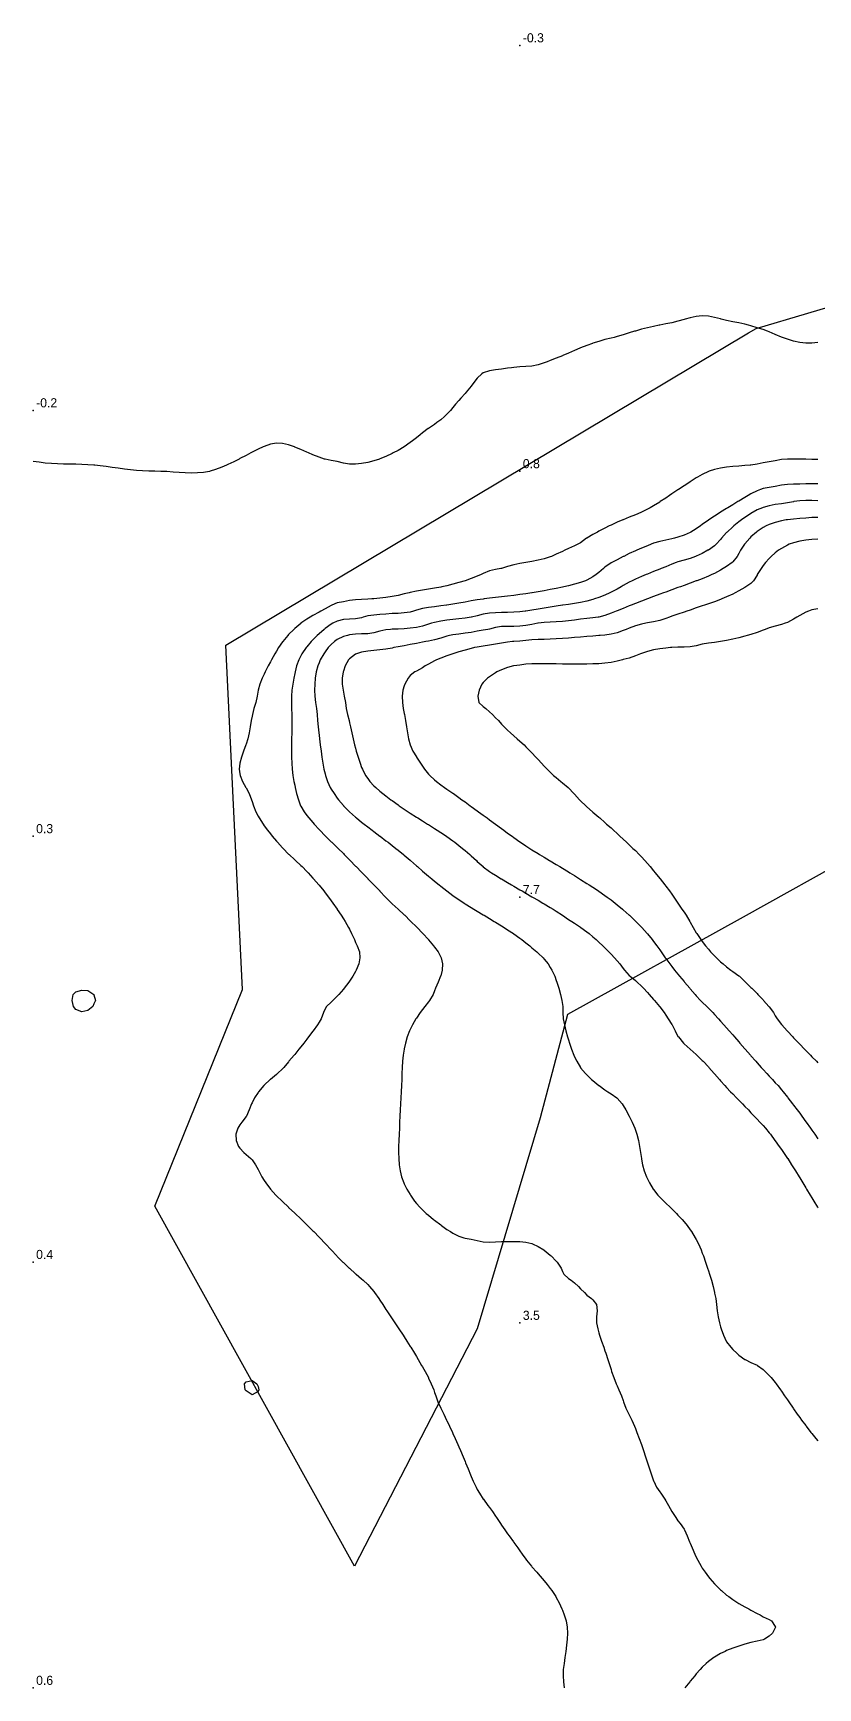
# Model space of a CAD drawing. Extents: x 0 to 630, y 0 to 432.
# Drawn here: x 0 to 129, y 0 to 272 of the extents above; entities that cross this region are included whole.
import ezdxf

# ---------------------------------------------------------------- set-up
doc = ezdxf.new("R2010")
doc.units = 0
for name, color, linetype in [('CONTOURS_MAJEURES', 7, 'CONTINUOUS'), ('CONTOURS_MINEURES', 8, 'CONTINUOUS'), ('PARCELLE', 1, 'CONTINUOUS'), ('POINTS_COTES', 3, 'CONTINUOUS')]:
    doc.layers.add(name, color=color, linetype=linetype)

msp = doc.modelspace()

# ---------------------------------------------------------------- linework, layer by layer
at = {"layer": 'CONTOURS_MAJEURES'}
for points in [[(129, 221.156, 0), (128, 221.026, 0), (127, 221.053, 0), (126, 221.182, 0), (125, 221.401, 0), (124, 221.698, 0), (123.156, 222, 0), (123, 222.06, 0), (122, 222.479, 0), (121, 222.903, 0), (120.734, 223, 0), (120, 223.279, 0), (119, 223.595, 0), (118, 223.889, 0), (117.58, 224, 0), (117, 224.158, 0), (116, 224.375, 0), (115, 224.572, 0), (114, 224.781, 0), (113.108, 225, 0), (113, 225.027, 0), (112, 225.288, 0), (111, 225.477, 0), (110, 225.543, 0), (109, 225.46, 0), (108, 225.242, 0), (107.198, 225, 0), (107, 224.942, 0), (106, 224.659, 0), (105, 224.412, 0), (104, 224.204, 0), (103, 224.024, 0), (102.89, 224, 0), (102, 223.814, 0), (101, 223.579, 0), (100, 223.327, 0), (99, 223.048, 0), (98.847, 223, 0), (98, 222.738, 0), (97, 222.409, 0), (96, 222.131, 0), (95.483, 222, 0), (95, 221.885, 0), (94, 221.63, 0), (93, 221.347, 0), (92, 221.028, 0), (91.922, 221, 0), (91, 220.678, 0), (90, 220.283, 0), (89.381, 220, 0), (89, 219.844, 0), (88, 219.413, 0), (87.056, 219, 0), (87, 218.978, 0), (86, 218.58, 0), (85, 218.193, 0), (84.485, 218, 0), (84, 217.832, 0), (83, 217.487, 0), (82, 217.265, 0), (81, 217.235, 0), (80, 217.174, 0), (79, 217.056, 0), (78.607, 217, 0), (78, 216.919, 0), (77, 216.784, 0), (76, 216.662, 0), (75, 216.503, 0), (74, 216.155, 0), (73.762, 216, 0), (73, 215.276, 0), (72.765, 215, 0), (72, 214.004, 0), (71.996, 214, 0), (71.169, 213, 0), (71, 212.782, 0), (70.291, 212, 0), (70, 211.642, 0), (69.428, 211, 0), (69, 210.46, 0), (68.602, 210, 0), (68, 209.363, 0), (67.599, 209, 0), (67, 208.47, 0), (66.388, 208, 0), (66, 207.706, 0), (65, 207.027, 0), (64.957, 207, 0), (64, 206.303, 0), (63.616, 206, 0), (63, 205.474, 0), (62.388, 205, 0), (62, 204.699, 0), (61, 204.009, 0), (60.985, 204, 0), (60, 203.423, 0), (59.194, 203, 0), (59, 202.9, 0), (58, 202.439, 0), (57, 202.025, 0), (56.925, 202, 0), (56, 201.695, 0), (55, 201.436, 0), (54, 201.255, 0), (53, 201.167, 0), (52, 201.184, 0), (51, 201.321, 0), (50, 201.578, 0), (49, 201.776, 0), (48, 201.963, 0), (47.89, 202, 0), (47, 202.303, 0), (46, 202.695, 0), (45.286, 203, 0), (45, 203.123, 0), (44, 203.565, 0), (43, 203.982, 0), (42.95, 204, 0), (42, 204.345, 0), (41, 204.575, 0), (40, 204.62, 0), (39, 204.446, 0), (38, 204.092, 0), (37.811, 204, 0), (37, 203.625, 0), (36, 203.118, 0), (35.78, 203, 0), (35, 202.595, 0), (34, 202.076, 0), (33.854, 202, 0), (33, 201.568, 0), (32, 201.09, 0), (31.796, 201, 0), (31, 200.654, 0), (30, 200.282, 0), (29.082, 200, 0), (29, 199.979, 0), (28, 199.814, 0), (27, 199.728, 0), (26, 199.705, 0), (25, 199.73, 0), (24, 199.787, 0), (23, 199.859, 0), (22, 199.93, 0), (21, 199.982, 0), (20, 200, 0), (20, 200, 0), (19, 200.012, 0), (18, 200.059, 0), (17, 200.138, 0), (16, 200.241, 0), (15, 200.363, 0), (14, 200.498, 0), (13, 200.64, 0), (12, 200.78, 0), (11, 200.912, 0), (10.153, 201, 0), (10, 201.015, 0), (9, 201.075, 0), (8, 201.113, 0), (7, 201.138, 0), (6, 201.157, 0), (5, 201.176, 0), (4, 201.203, 0), (3, 201.248, 0), (2, 201.338, 0), (1, 201.488, 0), (0, 201.607, 0)], [(129, 188.83, 0), (128, 188.755, 0), (127, 188.643, 0), (126, 188.477, 0), (125, 188.238, 0), (124.287, 188, 0), (124, 187.874, 0), (123, 187.318, 0), (122.527, 187, 0), (122, 186.589, 0), (121.336, 186, 0), (121, 185.667, 0), (120.402, 185, 0), (120, 184.52, 0), (119.662, 184, 0), (119.037, 183, 0), (119, 182.941, 0), (118.437, 182, 0), (118, 181.568, 0), (117.141, 181, 0), (117, 180.909, 0), (116, 180.321, 0), (115.381, 180, 0), (115, 179.802, 0), (114, 179.334, 0), (113.191, 179, 0), (113, 178.924, 0), (112, 178.552, 0), (111, 178.213, 0), (110.366, 178, 0), (110, 177.874, 0), (109, 177.524, 0), (108, 177.187, 0), (107.436, 177, 0), (107, 176.851, 0), (106, 176.509, 0), (105, 176.159, 0), (104.586, 176, 0), (104, 175.774, 0), (103, 175.477, 0), (102, 175.263, 0), (101, 175.055, 0), (100.74, 175, 0), (100, 174.84, 0), (99, 174.565, 0), (98, 174.205, 0), (97.477, 174, 0), (97, 173.803, 0), (96, 173.428, 0), (95, 173.2, 0), (94, 173.072, 0), (93.229, 173, 0), (93, 172.977, 0), (92, 172.891, 0), (91, 172.812, 0), (90, 172.73, 0), (89, 172.651, 0), (88, 172.581, 0), (87, 172.518, 0), (86, 172.459, 0), (85, 172.403, 0), (84, 172.354, 0), (83, 172.324, 0), (82, 172.295, 0), (81, 172.18, 0), (80, 172.053, 0), (79, 172.019, 0), (78.807, 172, 0), (78, 171.903, 0), (77, 171.713, 0), (76, 171.573, 0), (75, 171.431, 0), (74, 171.271, 0), (73, 171.091, 0), (72.549, 171, 0), (72, 170.869, 0), (71, 170.602, 0), (70, 170.321, 0), (69, 170.008, 0), (68.973, 170, 0), (68, 169.633, 0), (67, 169.254, 0), (66.33, 169, 0), (66, 168.831, 0), (65, 168.312, 0), (64.417, 168, 0), (64, 167.696, 0), (63, 167.135, 0), (62.734, 167, 0), (62, 166.407, 0), (61.634, 166, 0), (61.081, 165, 0), (61, 164.732, 0), (60.757, 164, 0), (60.648, 163, 0), (60.698, 162, 0), (60.843, 161, 0), (61, 160.186, 0), (61.036, 160, 0), (61.209, 159, 0), (61.356, 158, 0), (61.518, 157, 0), (61.723, 156, 0), (62, 155, 0), (62, 155, 0), (62.407, 154, 0), (63, 153.044, 0), (63.03, 153, 0), (63.695, 152, 0), (64, 151.531, 0), (64.344, 151, 0), (65, 150.228, 0), (65.198, 150, 0), (66, 149.268, 0), (66.301, 149, 0), (67, 148.469, 0), (67.636, 148, 0), (68, 147.752, 0), (69, 147.061, 0), (69.085, 147, 0), (70, 146.362, 0), (70.492, 146, 0), (71, 145.637, 0), (71.866, 145, 0), (72, 144.904, 0), (73, 144.174, 0), (73.235, 144, 0), (74, 143.448, 0), (74.612, 143, 0), (75, 142.72, 0), (75.992, 142, 0), (76, 141.994, 0), (77, 141.272, 0), (77.379, 141, 0), (78, 140.529, 0), (78.726, 140, 0), (79, 139.787, 0), (80, 139.083, 0), (80.122, 139, 0), (81, 138.429, 0), (81.661, 138, 0), (82, 137.787, 0), (83, 137.162, 0), (83.26, 137, 0), (84, 136.552, 0), (84.905, 136, 0), (85, 135.944, 0), (86, 135.345, 0), (86.569, 135, 0), (87, 134.743, 0), (88, 134.137, 0), (88.221, 134, 0), (89, 133.525, 0), (89.825, 133, 0), (90, 132.89, 0), (91, 132.254, 0), (91.398, 132, 0), (92, 131.619, 0), (92.937, 131, 0), (93, 130.958, 0), (94, 130.26, 0), (94.356, 130, 0), (95, 129.519, 0), (95.661, 129, 0), (96, 128.73, 0), (96.875, 128, 0), (97, 127.894, 0), (98, 127.007, 0), (98.008, 127, 0), (99, 126.064, 0), (99.065, 126, 0), (100, 125.058, 0), (100.053, 125, 0), (100.945, 124, 0), (101, 123.936, 0), (101.737, 123, 0), (102, 122.672, 0), (102.531, 122, 0), (103, 121.345, 0), (103.228, 121, 0), (103.918, 120, 0), (104, 119.891, 0), (104.656, 119, 0), (105, 118.567, 0), (105.447, 118, 0), (106, 117.325, 0), (106.267, 117, 0), (107, 116.112, 0), (107.094, 116, 0), (107.93, 115, 0), (108, 114.916, 0), (108.801, 114, 0), (109, 113.768, 0), (109.727, 113, 0), (110, 112.704, 0), (110.732, 112, 0), (111, 111.728, 0), (111.707, 111, 0), (112, 110.687, 0), (112.657, 110, 0), (113, 109.616, 0), (113.554, 109, 0), (114, 108.489, 0), (114.427, 108, 0), (115, 107.338, 0), (115.291, 107, 0), (116, 106.183, 0), (116.158, 106, 0), (117, 105.034, 0), (117.029, 105, 0), (117.909, 104, 0), (118, 103.898, 0), (118.795, 103, 0), (119, 102.772, 0), (119.686, 102, 0), (120, 101.652, 0), (120.6, 101, 0), (121, 100.569, 0), (121.539, 100, 0), (122, 99.485, 0), (122.44, 99, 0), (123, 98.33, 0), (123.277, 98, 0), (124, 97.09, 0), (124.072, 97, 0), (124.846, 96, 0), (125, 95.796, 0), (125.601, 95, 0), (126, 94.454, 0), (126.333, 94, 0), (127, 93.063, 0), (127.045, 93, 0), (127.771, 92, 0), (128, 91.682, 0), (128.493, 91, 0), (129, 90.269, 0)], [(7, 111.525, 0), (6.643, 112, 0), (6.418, 113, 0), (6.607, 114, 0), (7, 114.431, 0), (8, 114.723, 0), (9, 114.628, 0), (9.972, 114, 0), (10, 113.929, 0), (10.252, 113, 0), (10, 112.471, 0), (9.793, 112, 0), (9, 111.329, 0), (8, 111.113, 0), (7, 111.525, 0)], [(35, 48.832, 0), (34.86, 49, 0), (34.749, 50, 0), (35, 50.309, 0), (36, 50.54, 0), (36.794, 50, 0), (37, 49.52, 0), (37.096, 49, 0), (37, 48.714, 0), (36, 48.194, 0), (35, 48.832, 0)]]:
    msp.add_polyline3d(points, dxfattribs=at)
at = {"layer": 'CONTOURS_MINEURES'}
for points in [[(129, 221.156, 0), (128, 221.026, 0), (127, 221.053, 0), (126, 221.182, 0), (125, 221.401, 0), (124, 221.698, 0), (123.156, 222, 0), (123, 222.06, 0), (122, 222.479, 0), (121, 222.903, 0), (120.734, 223, 0), (120, 223.279, 0), (119, 223.595, 0), (118, 223.889, 0), (117.58, 224, 0), (117, 224.158, 0), (116, 224.375, 0), (115, 224.572, 0), (114, 224.781, 0), (113.108, 225, 0), (113, 225.027, 0), (112, 225.288, 0), (111, 225.477, 0), (110, 225.543, 0), (109, 225.46, 0), (108, 225.242, 0), (107.198, 225, 0), (107, 224.942, 0), (106, 224.659, 0), (105, 224.412, 0), (104, 224.204, 0), (103, 224.024, 0), (102.89, 224, 0), (102, 223.814, 0), (101, 223.579, 0), (100, 223.327, 0), (99, 223.048, 0), (98.847, 223, 0), (98, 222.738, 0), (97, 222.409, 0), (96, 222.131, 0), (95.483, 222, 0), (95, 221.885, 0), (94, 221.63, 0), (93, 221.347, 0), (92, 221.028, 0), (91.922, 221, 0), (91, 220.678, 0), (90, 220.283, 0), (89.381, 220, 0), (89, 219.844, 0), (88, 219.413, 0), (87.056, 219, 0), (87, 218.978, 0), (86, 218.58, 0), (85, 218.193, 0), (84.485, 218, 0), (84, 217.832, 0), (83, 217.487, 0), (82, 217.265, 0), (81, 217.235, 0), (80, 217.174, 0), (79, 217.056, 0), (78.607, 217, 0), (78, 216.919, 0), (77, 216.784, 0), (76, 216.662, 0), (75, 216.503, 0), (74, 216.155, 0), (73.762, 216, 0), (73, 215.276, 0), (72.765, 215, 0), (72, 214.004, 0), (71.996, 214, 0), (71.169, 213, 0), (71, 212.782, 0), (70.291, 212, 0), (70, 211.642, 0), (69.428, 211, 0), (69, 210.46, 0), (68.602, 210, 0), (68, 209.363, 0), (67.599, 209, 0), (67, 208.47, 0), (66.388, 208, 0), (66, 207.706, 0), (65, 207.027, 0), (64.957, 207, 0), (64, 206.303, 0), (63.616, 206, 0), (63, 205.474, 0), (62.388, 205, 0), (62, 204.699, 0), (61, 204.009, 0), (60.985, 204, 0), (60, 203.423, 0), (59.194, 203, 0), (59, 202.9, 0), (58, 202.439, 0), (57, 202.025, 0), (56.925, 202, 0), (56, 201.695, 0), (55, 201.436, 0), (54, 201.255, 0), (53, 201.167, 0), (52, 201.184, 0), (51, 201.321, 0), (50, 201.578, 0), (49, 201.776, 0), (48, 201.963, 0), (47.89, 202, 0), (47, 202.303, 0), (46, 202.695, 0), (45.286, 203, 0), (45, 203.123, 0), (44, 203.565, 0), (43, 203.982, 0), (42.95, 204, 0), (42, 204.345, 0), (41, 204.575, 0), (40, 204.62, 0), (39, 204.446, 0), (38, 204.092, 0), (37.811, 204, 0), (37, 203.625, 0), (36, 203.118, 0), (35.78, 203, 0), (35, 202.595, 0), (34, 202.076, 0), (33.854, 202, 0), (33, 201.568, 0), (32, 201.09, 0), (31.796, 201, 0), (31, 200.654, 0), (30, 200.282, 0), (29.082, 200, 0), (29, 199.979, 0), (28, 199.814, 0), (27, 199.728, 0), (26, 199.705, 0), (25, 199.73, 0), (24, 199.787, 0), (23, 199.859, 0), (22, 199.93, 0), (21, 199.982, 0), (20, 200, 0), (20, 200, 0), (19, 200.012, 0), (18, 200.059, 0), (17, 200.138, 0), (16, 200.241, 0), (15, 200.363, 0), (14, 200.498, 0), (13, 200.64, 0), (12, 200.78, 0), (11, 200.912, 0), (10.153, 201, 0), (10, 201.015, 0), (9, 201.075, 0), (8, 201.113, 0), (7, 201.138, 0), (6, 201.157, 0), (5, 201.176, 0), (4, 201.203, 0), (3, 201.248, 0), (2, 201.338, 0), (1, 201.488, 0), (0, 201.607, 0)], [(129, 201.943, 0), (128, 201.954, 0), (127, 201.976, 0), (126, 201.992, 0), (125, 201.996, 0), (124, 201.977, 0), (123, 201.903, 0), (122, 201.73, 0), (121, 201.545, 0), (120, 201.355, 0), (119, 201.14, 0), (118, 201.011, 0), (117.88, 201, 0), (117, 200.922, 0), (116, 200.839, 0), (115, 200.751, 0), (114, 200.644, 0), (113, 200.497, 0), (112, 200.282, 0), (111.132, 200, 0), (111, 199.952, 0), (110, 199.461, 0), (109.191, 199, 0), (109, 198.893, 0), (108, 198.278, 0), (107.591, 198, 0), (107, 197.624, 0), (106.081, 197, 0), (106, 196.949, 0), (105, 196.271, 0), (104.612, 196, 0), (104, 195.6, 0), (103.095, 195, 0), (103, 194.941, 0), (102, 194.322, 0), (101.449, 194, 0), (101, 193.751, 0), (100, 193.27, 0), (99.373, 193, 0), (99, 192.848, 0), (98, 192.448, 0), (97, 192.03, 0), (96.932, 192, 0), (96, 191.605, 0), (95, 191.144, 0), (94.7, 191, 0), (94, 190.659, 0), (93, 190.136, 0), (92.75, 190, 0), (92, 189.599, 0), (91, 189.022, 0), (90.968, 189, 0), (90, 188.246, 0), (89.527, 188, 0), (89, 187.735, 0), (88, 187.298, 0), (87.401, 187, 0), (87, 186.823, 0), (86, 186.37, 0), (85.183, 186, 0), (85, 185.927, 0), (84, 185.613, 0), (83, 185.364, 0), (82, 185.181, 0), (81, 185.002, 0), (80.99, 185, 0), (80, 184.829, 0), (79, 184.604, 0), (78, 184.316, 0), (77, 184.02, 0), (76.903, 184, 0), (76, 183.852, 0), (75, 183.607, 0), (74, 183.179, 0), (73.646, 183, 0), (73, 182.757, 0), (72, 182.377, 0), (71.014, 182, 0), (71, 181.996, 0), (70, 181.698, 0), (69, 181.426, 0), (68, 181.185, 0), (67.175, 181, 0), (67, 180.968, 0), (66, 180.8, 0), (65, 180.632, 0), (64, 180.457, 0), (63, 180.264, 0), (62, 180.043, 0), (61.83, 180, 0), (61, 179.83, 0), (60, 179.595, 0), (59, 179.4, 0), (58, 179.235, 0), (57, 179.113, 0), (56, 179.022, 0), (55.696, 179, 0), (55, 178.96, 0), (54, 178.908, 0), (53, 178.847, 0), (52, 178.736, 0), (51, 178.556, 0), (50, 178.393, 0), (49.125, 178, 0), (49, 177.948, 0), (48, 177.408, 0), (47.272, 177, 0), (47, 176.838, 0), (46, 176.276, 0), (45.523, 176, 0), (45, 175.677, 0), (44.029, 175, 0), (44, 174.978, 0), (43, 174.152, 0), (42.835, 174, 0), (42, 173.161, 0), (41.855, 173, 0), (41.037, 172, 0), (41, 171.95, 0), (40.346, 171, 0), (40, 170.43, 0), (39.73, 170, 0), (39.17, 169, 0), (39, 168.647, 0), (38.626, 168, 0), (38.139, 167, 0), (38, 166.658, 0), (37.676, 166, 0), (37.279, 165, 0), (37, 164, 0), (37, 163.997, 0), (36.845, 163, 0), (36.626, 162, 0), (36.282, 161, 0), (36.041, 160, 0), (36, 159.742, 0), (35.854, 159, 0), (35.697, 158, 0), (35.525, 157, 0), (35.272, 156, 0), (35, 155.129, 0), (34.953, 155, 0), (34.571, 154, 0), (34.244, 153, 0), (34, 152.019, 0), (33.995, 152, 0), (33.879, 151, 0), (34, 150.284, 0), (34.045, 150, 0), (34.433, 149, 0), (34.959, 148, 0), (35, 147.936, 0), (35.493, 147, 0), (35.899, 146, 0), (36, 145.702, 0), (36.217, 145, 0), (36.636, 144, 0), (37, 143.322, 0), (37.167, 143, 0), (37.792, 142, 0), (38, 141.716, 0), (38.506, 141, 0), (39, 140.39, 0), (39.306, 140, 0), (40, 139.202, 0), (40.172, 139, 0), (41, 138.101, 0), (41.094, 138, 0), (42, 137.074, 0), (42.074, 137, 0), (43, 136.112, 0), (43.121, 136, 0), (44, 135.193, 0), (44.207, 135, 0), (45, 134.221, 0), (45.212, 134, 0), (46, 133.128, 0), (46.113, 133, 0), (46.963, 132, 0), (47, 131.954, 0), (47.77, 131, 0), (48, 130.698, 0), (48.535, 130, 0), (49, 129.365, 0), (49.271, 129, 0), (49.981, 128, 0), (50, 127.972, 0), (50.65, 127, 0), (51, 126.439, 0), (51.276, 126, 0), (51.847, 125, 0), (52, 124.697, 0), (52.359, 124, 0), (52.813, 123, 0), (53, 122.552, 0), (53.258, 122, 0), (53.624, 121, 0), (53.717, 120, 0), (53.53, 119, 0), (53.126, 118, 0), (53, 117.78, 0), (52.563, 117, 0), (52, 116.161, 0), (51.891, 116, 0), (51.128, 115, 0), (51, 114.842, 0), (50.275, 114, 0), (50, 113.687, 0), (49.285, 113, 0), (49, 112.724, 0), (48.236, 112, 0), (48, 111.615, 0), (47.747, 111, 0), (47.349, 110, 0), (47, 109.419, 0), (46.762, 109, 0), (46.032, 108, 0), (46, 107.958, 0), (45.264, 107, 0), (45, 106.654, 0), (44.49, 106, 0), (44, 105.372, 0), (43.702, 105, 0), (43, 104.132, 0), (42.89, 104, 0), (42.055, 103, 0), (42, 102.933, 0), (41.188, 102, 0), (41, 101.79, 0), (40.156, 101, 0), (40, 100.843, 0), (39, 100.035, 0), (38.958, 100, 0), (38, 99.072, 0), (37.924, 99, 0), (37.07, 98, 0), (37, 97.894, 0), (36.402, 97, 0), (36, 96.176, 0), (35.912, 96, 0), (35.509, 95, 0), (35.055, 94, 0), (35, 93.907, 0), (34.295, 93, 0), (34, 92.564, 0), (33.648, 92, 0), (33.333, 91, 0), (33.355, 90, 0), (33.77, 89, 0), (34, 88.714, 0), (34.622, 88, 0), (35, 87.694, 0), (35.805, 87, 0), (36, 86.807, 0), (36.562, 86, 0), (37, 85.195, 0), (37.09, 85, 0), (37.612, 84, 0), (38, 83.387, 0), (38.247, 83, 0), (39, 82.008, 0), (39.006, 82, 0), (39.906, 81, 0), (40, 80.909, 0), (40.924, 80, 0), (41, 79.931, 0), (41.992, 79, 0), (42, 78.992, 0), (43, 78.054, 0), (43.056, 78, 0), (44, 77.097, 0), (44.099, 77, 0), (45, 76.122, 0), (45.122, 76, 0), (46, 75.127, 0), (46.125, 75, 0), (47, 74.11, 0), (47.106, 74, 0), (48, 73.07, 0), (48.067, 73, 0), (49, 72.005, 0), (49.005, 72, 0), (49.946, 71, 0), (50, 70.94, 0), (50.913, 70, 0), (51, 69.905, 0), (51.971, 69, 0), (52, 68.971, 0), (53, 68.088, 0), (53.11, 68, 0), (54, 67.221, 0), (54.264, 67, 0), (55, 66.301, 0), (55.3, 66, 0), (56, 65.14, 0), (56.112, 65, 0), (56.834, 64, 0), (57, 63.749, 0), (57.506, 63, 0), (58, 62.222, 0), (58.145, 62, 0), (58.782, 61, 0), (59, 60.663, 0), (59.443, 60, 0), (60, 59.198, 0), (60.135, 59, 0), (60.804, 58, 0), (61, 57.707, 0), (61.451, 57, 0), (62, 56.125, 0), (62.077, 56, 0), (62.682, 55, 0), (63, 54.469, 0), (63.277, 54, 0), (63.861, 53, 0), (64, 52.756, 0), (64.43, 52, 0), (64.968, 51, 0), (65, 50.934, 0), (65.455, 50, 0), (65.858, 49, 0), (66, 48.553, 0), (66.179, 48, 0), (66.536, 47, 0), (67, 46.011, 0), (67.005, 46, 0), (67.491, 45, 0), (67.969, 44, 0), (68, 43.933, 0), (68.447, 43, 0), (68.915, 42, 0), (69, 41.812, 0), (69.38, 41, 0), (69.837, 40, 0), (70, 39.62, 0), (70.278, 39, 0), (70.692, 38, 0), (71, 37.211, 0), (71.087, 37, 0), (71.494, 36, 0), (71.903, 35, 0), (72, 34.774, 0), (72.344, 34, 0), (72.8, 33, 0), (73, 32.609, 0), (73.351, 32, 0), (74, 31.037, 0), (74.026, 31, 0), (74.766, 30, 0), (75, 29.673, 0), (75.493, 29, 0), (76, 28.253, 0), (76.172, 28, 0), (76.842, 27, 0), (77, 26.77, 0), (77.527, 26, 0), (78, 25.335, 0), (78.231, 25, 0), (78.945, 24, 0), (79, 23.926, 0), (79.648, 23, 0), (80, 22.513, 0), (80.367, 22, 0), (81, 21.142, 0), (81.11, 21, 0), (81.923, 20, 0), (82, 19.907, 0), (82.794, 19, 0), (83, 18.754, 0), (83.668, 18, 0), (84, 17.589, 0), (84.502, 17, 0), (85, 16.336, 0), (85.262, 16, 0), (85.924, 15, 0), (86, 14.864, 0), (86.487, 14, 0), (86.927, 13, 0), (87, 12.806, 0), (87.3, 12, 0), (87.601, 11, 0), (87.782, 10, 0), (87.824, 9, 0), (87.771, 8, 0), (87.666, 7, 0), (87.538, 6, 0), (87.402, 5, 0), (87.269, 4, 0), (87.145, 3, 0), (87.109, 2, 0), (87.185, 1, 0), (87.29, 0, 0)], [(129, 197.933, 0), (128, 197.921, 0), (127, 197.906, 0), (126, 197.888, 0), (125, 197.863, 0), (124, 197.819, 0), (123, 197.711, 0), (122, 197.506, 0), (121, 197.347, 0), (120, 197.152, 0), (119.578, 197, 0), (119, 196.799, 0), (118, 196.275, 0), (117.527, 196, 0), (117, 195.688, 0), (116, 195.082, 0), (115.857, 195, 0), (115, 194.502, 0), (114.194, 194, 0), (114, 193.878, 0), (113, 193.263, 0), (112.588, 193, 0), (112, 192.626, 0), (111.087, 192, 0), (111, 191.941, 0), (110, 191.229, 0), (109.687, 191, 0), (109, 190.524, 0), (108.125, 190, 0), (108, 189.935, 0), (107, 189.513, 0), (106, 189.167, 0), (105.427, 189, 0), (105, 188.891, 0), (104, 188.671, 0), (103, 188.453, 0), (102, 188.158, 0), (101.605, 188, 0), (101, 187.745, 0), (100, 187.336, 0), (99.21, 187, 0), (99, 186.913, 0), (98, 186.458, 0), (97.072, 186, 0), (97, 185.965, 0), (96, 185.461, 0), (95.125, 185, 0), (95, 184.931, 0), (94, 184.218, 0), (93.758, 184, 0), (93, 183.363, 0), (92.54, 183, 0), (92, 182.648, 0), (91, 182.089, 0), (90.791, 182, 0), (90, 181.713, 0), (89, 181.437, 0), (88, 181.182, 0), (87.257, 181, 0), (87, 180.945, 0), (86, 180.741, 0), (85, 180.544, 0), (84, 180.354, 0), (83, 180.171, 0), (82.041, 180, 0), (82, 179.994, 0), (81, 179.852, 0), (80, 179.717, 0), (79, 179.594, 0), (78, 179.476, 0), (77, 179.358, 0), (76, 179.238, 0), (75, 179.113, 0), (74.149, 179, 0), (74, 178.984, 0), (73, 178.863, 0), (72, 178.704, 0), (71, 178.477, 0), (70, 178.298, 0), (69, 178.163, 0), (68, 178.006, 0), (67.961, 178, 0), (67, 177.858, 0), (66, 177.719, 0), (65, 177.579, 0), (64, 177.411, 0), (63, 177.145, 0), (62.526, 177, 0), (62, 176.853, 0), (61, 176.696, 0), (60, 176.635, 0), (59, 176.595, 0), (58, 176.518, 0), (57, 176.429, 0), (56, 176.34, 0), (55, 176.206, 0), (54.254, 176, 0), (54, 175.922, 0), (53, 175.718, 0), (52, 175.684, 0), (51, 175.603, 0), (50, 175.348, 0), (49.279, 175, 0), (49, 174.858, 0), (48, 174.146, 0), (47.825, 174, 0), (47, 173.263, 0), (46.713, 173, 0), (46, 172.275, 0), (45.726, 172, 0), (45, 171.151, 0), (44.869, 171, 0), (44.176, 170, 0), (44, 169.653, 0), (43.666, 169, 0), (43.31, 168, 0), (43.053, 167, 0), (43, 166.745, 0), (42.84, 166, 0), (42.665, 165, 0), (42.537, 164, 0), (42.465, 163, 0), (42.462, 162, 0), (42.496, 161, 0), (42.517, 160, 0), (42.535, 159, 0), (42.555, 158, 0), (42.512, 157, 0), (42.466, 156, 0), (42.447, 155, 0), (42.447, 154, 0), (42.466, 153, 0), (42.511, 152, 0), (42.589, 151, 0), (42.714, 150, 0), (42.88, 149, 0), (43, 148.401, 0), (43.078, 148, 0), (43.31, 147, 0), (43.597, 146, 0), (43.977, 145, 0), (44, 144.955, 0), (44.557, 144, 0), (45, 143.411, 0), (45.331, 143, 0), (46, 142.233, 0), (46.207, 142, 0), (47, 141.128, 0), (47.119, 141, 0), (48, 140.068, 0), (48.067, 140, 0), (49, 139.102, 0), (49.106, 139, 0), (50, 138.127, 0), (50.131, 138, 0), (51, 137.144, 0), (51.145, 137, 0), (52, 136.132, 0), (52.131, 136, 0), (53, 135.104, 0), (53.103, 135, 0), (54, 134.071, 0), (54.07, 134, 0), (55, 133.035, 0), (55.034, 133, 0), (56, 132.001, 0), (56.001, 132, 0), (56.971, 131, 0), (57, 130.969, 0), (57.938, 130, 0), (58, 129.933, 0), (58.915, 129, 0), (59, 128.915, 0), (60, 128.019, 0), (60.021, 128, 0), (61, 127.091, 0), (61.096, 127, 0), (62, 126.108, 0), (62.114, 126, 0), (63, 125.099, 0), (63.104, 125, 0), (64, 124.067, 0), (64.068, 124, 0), (64.986, 123, 0), (65, 122.983, 0), (65.839, 122, 0), (66, 121.763, 0), (66.562, 121, 0), (67, 120.109, 0), (67.058, 120, 0), (67.279, 119, 0), (67.237, 118, 0), (67, 117.052, 0), (66.987, 117, 0), (66.607, 116, 0), (66.166, 115, 0), (66, 114.612, 0), (65.752, 114, 0), (65.17, 113, 0), (65, 112.777, 0), (64.374, 112, 0), (64, 111.51, 0), (63.612, 111, 0), (63, 110.096, 0), (62.935, 110, 0), (62.366, 109, 0), (62, 108.225, 0), (61.892, 108, 0), (61.512, 107, 0), (61.215, 106, 0), (61, 105.033, 0), (60.993, 105, 0), (60.84, 104, 0), (60.74, 103, 0), (60.678, 102, 0), (60.63, 101, 0), (60.592, 100, 0), (60.547, 99, 0), (60.498, 98, 0), (60.447, 97, 0), (60.395, 96, 0), (60.344, 95, 0), (60.293, 94, 0), (60.245, 93, 0), (60.198, 92, 0), (60.156, 91, 0), (60.117, 90, 0), (60.084, 89, 0), (60.074, 88, 0), (60.101, 87, 0), (60.182, 86, 0), (60.332, 85, 0), (60.572, 84, 0), (60.927, 83, 0), (61, 82.85, 0), (61.45, 82, 0), (62, 81.104, 0), (62.054, 81, 0), (62.671, 80, 0), (63, 79.634, 0), (63.554, 79, 0), (64, 78.591, 0), (64.634, 78, 0), (65, 77.695, 0), (65.84, 77, 0), (66, 76.874, 0), (67, 76.103, 0), (67.139, 76, 0), (68, 75.381, 0), (68.602, 75, 0), (69, 74.751, 0), (70, 74.264, 0), (70.823, 74, 0), (71, 73.944, 0), (72, 73.761, 0), (73, 73.569, 0), (74, 73.341, 0), (75, 73.272, 0), (76, 73.308, 0), (77, 73.363, 0), (78, 73.398, 0), (79, 73.401, 0), (80, 73.367, 0), (81, 73.258, 0), (82, 73.037, 0), (82.1, 73, 0), (83, 72.575, 0), (83.927, 72, 0), (84, 71.947, 0), (85, 71.15, 0), (85.178, 71, 0), (86, 70.124, 0), (86.12, 70, 0), (86.783, 69, 0), (87, 68.438, 0), (87.251, 68, 0), (88, 67.283, 0), (88.431, 67, 0), (89, 66.573, 0), (89.634, 66, 0), (90, 65.601, 0), (90.609, 65, 0), (91, 64.546, 0), (91.763, 64, 0), (92, 63.792, 0), (92.631, 63, 0), (92.722, 62, 0), (92.599, 61, 0), (92.609, 60, 0), (92.808, 59, 0), (93, 58.376, 0), (93.101, 58, 0), (93.429, 57, 0), (93.79, 56, 0), (94, 55.432, 0), (94.142, 55, 0), (94.464, 54, 0), (94.783, 53, 0), (95, 52.321, 0), (95.091, 52, 0), (95.429, 51, 0), (95.844, 50, 0), (96, 49.668, 0), (96.284, 49, 0), (96.722, 48, 0), (97, 47.219, 0), (97.069, 47, 0), (97.44, 46, 0), (97.937, 45, 0), (98, 44.882, 0), (98.397, 44, 0), (98.846, 43, 0), (99, 42.655, 0), (99.25, 42, 0), (99.629, 41, 0), (100, 40.003, 0), (100.001, 40, 0), (100.324, 39, 0), (100.655, 38, 0), (101, 37, 0), (101, 36.999, 0), (101.319, 36, 0), (101.655, 35, 0), (102, 34.038, 0), (102.013, 34, 0), (102.47, 33, 0), (103, 32.214, 0), (103.154, 32, 0), (103.846, 31, 0), (104, 30.741, 0), (104.431, 30, 0), (104.995, 29, 0), (105, 28.993, 0), (105.636, 28, 0), (106, 27.475, 0), (106.353, 27, 0), (107, 26.087, 0), (107.052, 26, 0), (107.513, 25, 0), (107.912, 24, 0), (108, 23.775, 0), (108.333, 23, 0), (108.768, 22, 0), (109, 21.483, 0), (109.258, 21, 0), (109.812, 20, 0), (110, 19.678, 0), (110.484, 19, 0), (111, 18.271, 0), (111.235, 18, 0), (112, 17.1, 0), (112.105, 17, 0), (113, 16.103, 0), (113.129, 16, 0), (114, 15.244, 0), (114.359, 15, 0), (115, 14.508, 0), (115.86, 14, 0), (116, 13.901, 0), (117, 13.312, 0), (117.636, 13, 0), (118, 12.775, 0), (119, 12.227, 0), (119.53, 12, 0), (120, 11.7, 0), (121, 11.264, 0), (121.37, 11, 0), (122, 10.097, 0), (122.066, 10, 0), (122, 9.877, 0), (121.531, 9, 0), (121, 8.48, 0), (120.238, 8, 0), (120, 7.919, 0), (119, 7.672, 0), (118, 7.447, 0), (117, 7.166, 0), (116.517, 7, 0), (116, 6.868, 0), (115, 6.556, 0), (114, 6.145, 0), (113.73, 6, 0), (113, 5.675, 0), (112, 5.078, 0), (111.907, 5, 0), (111, 4.344, 0), (110.655, 4, 0), (110, 3.417, 0), (109.646, 3, 0), (109, 2.304, 0), (108.766, 2, 0), (108, 1.083, 0), (107.938, 1, 0), (107.118, 0, 0)], [(129, 195.152, 0), (128, 195.175, 0), (127, 195.198, 0), (126, 195.159, 0), (125.061, 195, 0), (125, 194.989, 0), (124, 194.789, 0), (123, 194.664, 0), (122, 194.534, 0), (121, 194.335, 0), (120, 194.051, 0), (119.873, 194, 0), (119, 193.63, 0), (118, 193.066, 0), (117.898, 193, 0), (117, 192.391, 0), (116.449, 192, 0), (116, 191.655, 0), (115.167, 191, 0), (115, 190.849, 0), (114.068, 190, 0), (114, 189.924, 0), (113.16, 189, 0), (113, 188.788, 0), (112.296, 188, 0), (112, 187.742, 0), (111, 187.045, 0), (110.924, 187, 0), (110, 186.493, 0), (109, 186.046, 0), (108.879, 186, 0), (108, 185.681, 0), (107, 185.383, 0), (106, 185.1, 0), (105.712, 185, 0), (105, 184.726, 0), (104, 184.308, 0), (103.243, 184, 0), (103, 183.904, 0), (102, 183.506, 0), (101, 183.098, 0), (100.761, 183, 0), (100, 182.692, 0), (99, 182.253, 0), (98.468, 182, 0), (98, 181.776, 0), (97, 181.213, 0), (96.658, 181, 0), (96, 180.638, 0), (95, 180.103, 0), (94.798, 180, 0), (94, 179.643, 0), (93, 179.242, 0), (92.301, 179, 0), (92, 178.902, 0), (91, 178.629, 0), (90, 178.442, 0), (89, 178.253, 0), (88, 178.111, 0), (87.07, 178, 0), (87, 177.992, 0), (86, 177.83, 0), (85, 177.666, 0), (84, 177.499, 0), (83, 177.329, 0), (82, 177.161, 0), (81, 177.011, 0), (80.902, 177, 0), (80, 176.904, 0), (79, 176.837, 0), (78, 176.794, 0), (77, 176.763, 0), (76, 176.726, 0), (75, 176.653, 0), (74, 176.482, 0), (73, 176.209, 0), (72.065, 176, 0), (72, 175.987, 0), (71, 175.829, 0), (70, 175.733, 0), (69, 175.648, 0), (68, 175.52, 0), (67, 175.362, 0), (66, 175.159, 0), (65.487, 175, 0), (65, 174.833, 0), (64, 174.532, 0), (63, 174.338, 0), (62, 174.192, 0), (61, 174.092, 0), (60, 174.057, 0), (59, 174.023, 0), (58.751, 174, 0), (58, 173.922, 0), (57, 173.722, 0), (56, 173.424, 0), (55, 173.287, 0), (54, 173.255, 0), (53, 173.21, 0), (52, 173.084, 0), (51.656, 173, 0), (51, 172.812, 0), (50, 172.335, 0), (49.53, 172, 0), (49, 171.528, 0), (48.515, 171, 0), (48, 170.322, 0), (47.765, 170, 0), (47.208, 169, 0), (47, 168.48, 0), (46.815, 168, 0), (46.544, 167, 0), (46.373, 166, 0), (46.288, 165, 0), (46.271, 164, 0), (46.321, 163, 0), (46.432, 162, 0), (46.564, 161, 0), (46.667, 160, 0), (46.747, 159, 0), (46.845, 158, 0), (46.955, 157, 0), (47, 156.61, 0), (47.074, 156, 0), (47.201, 155, 0), (47.328, 154, 0), (47.451, 153, 0), (47.596, 152, 0), (47.802, 151, 0), (48, 150.269, 0), (48.078, 150, 0), (48.397, 149, 0), (48.855, 148, 0), (49, 147.759, 0), (49.476, 147, 0), (50, 146.271, 0), (50.204, 146, 0), (51, 145.051, 0), (51.046, 145, 0), (52, 144.026, 0), (52.027, 144, 0), (53, 143.127, 0), (53.15, 143, 0), (54, 142.307, 0), (54.397, 142, 0), (55, 141.532, 0), (55.716, 141, 0), (56, 140.779, 0), (57, 140.031, 0), (57.042, 140, 0), (58, 139.259, 0), (58.348, 139, 0), (59, 138.489, 0), (59.64, 138, 0), (60, 137.71, 0), (60.886, 137, 0), (61, 136.904, 0), (62, 136.051, 0), (62.059, 136, 0), (63, 135.152, 0), (63.172, 135, 0), (64, 134.274, 0), (64.33, 134, 0), (65, 133.436, 0), (65.519, 133, 0), (66, 132.595, 0), (66.724, 132, 0), (67, 131.779, 0), (68, 131, 0), (68, 131, 0), (69, 130.271, 0), (69.381, 130, 0), (70, 129.573, 0), (70.867, 129, 0), (71, 128.91, 0), (72, 128.278, 0), (72.462, 128, 0), (73, 127.67, 0), (74, 127.08, 0), (74.137, 127, 0), (75, 126.479, 0), (75.809, 126, 0), (76, 125.882, 0), (77, 125.263, 0), (77.422, 125, 0), (78, 124.619, 0), (78.941, 124, 0), (79, 123.958, 0), (80, 123.252, 0), (80.357, 123, 0), (81, 122.504, 0), (81.621, 122, 0), (82, 121.658, 0), (82.775, 121, 0), (83, 120.787, 0), (83.837, 120, 0), (84, 119.8, 0), (84.66, 119, 0), (85, 118.445, 0), (85.277, 118, 0), (85.74, 117, 0), (86, 116.283, 0), (86.106, 116, 0), (86.413, 115, 0), (86.675, 114, 0), (86.899, 113, 0), (87, 112.336, 0), (87.057, 112, 0), (87.079, 111, 0), (87.152, 110, 0), (87.325, 109, 0), (87.558, 108, 0), (87.86, 107, 0), (88, 106.528, 0), (88.163, 106, 0), (88.495, 105, 0), (88.883, 104, 0), (89, 103.734, 0), (89.364, 103, 0), (89.961, 102, 0), (90, 101.944, 0), (90.776, 101, 0), (91, 100.763, 0), (91.811, 100, 0), (92, 99.838, 0), (93, 99.036, 0), (93.046, 99, 0), (94, 98.334, 0), (94.486, 98, 0), (95, 97.674, 0), (95.953, 97, 0), (96, 96.96, 0), (96.816, 96, 0), (97, 95.727, 0), (97.447, 95, 0), (97.997, 94, 0), (98, 93.994, 0), (98.469, 93, 0), (98.882, 92, 0), (99, 91.66, 0), (99.224, 91, 0), (99.505, 90, 0), (99.699, 89, 0), (99.841, 88, 0), (99.983, 87, 0), (100, 86.903, 0), (100.177, 86, 0), (100.451, 85, 0), (100.827, 84, 0), (101, 83.659, 0), (101.328, 83, 0), (101.938, 82, 0), (102, 81.92, 0), (102.705, 81, 0), (103, 80.694, 0), (103.666, 80, 0), (104, 79.688, 0), (104.726, 79, 0), (105, 78.732, 0), (105.737, 78, 0), (106, 77.723, 0), (106.672, 77, 0), (107, 76.611, 0), (107.501, 76, 0), (108, 75.312, 0), (108.216, 75, 0), (108.829, 74, 0), (109, 73.685, 0), (109.351, 73, 0), (109.793, 72, 0), (110, 71.466, 0), (110.183, 71, 0), (110.541, 70, 0), (110.871, 69, 0), (111, 68.552, 0), (111.195, 68, 0), (111.498, 67, 0), (111.758, 66, 0), (111.98, 65, 0), (112, 64.893, 0), (112.2, 64, 0), (112.335, 63, 0), (112.413, 62, 0), (112.607, 61, 0), (112.85, 60, 0), (113, 59.354, 0), (113.106, 59, 0), (113.457, 58, 0), (113.93, 57, 0), (114, 56.883, 0), (114.674, 56, 0), (115, 55.614, 0), (115.663, 55, 0), (116, 54.701, 0), (117, 54.009, 0), (117.019, 54, 0), (118, 53.505, 0), (119, 53.042, 0), (119.057, 53, 0), (120, 52.329, 0), (120.34, 52, 0), (121, 51.369, 0), (121.326, 51, 0), (122, 50.205, 0), (122.148, 50, 0), (122.85, 49, 0), (123, 48.802, 0), (123.522, 48, 0), (124, 47.335, 0), (124.213, 47, 0), (124.909, 46, 0), (125, 45.879, 0), (125.596, 45, 0), (126, 44.465, 0), (126.321, 44, 0), (127, 43.116, 0), (127.082, 43, 0), (127.853, 42, 0), (128, 41.828, 0), (128.657, 41, 0), (129, 40.627, 0)], [(129, 192.419, 0), (128, 192.412, 0), (127, 192.306, 0), (126, 192.223, 0), (125, 192.147, 0), (124, 192.033, 0), (123.805, 192, 0), (123, 191.845, 0), (122, 191.577, 0), (121, 191.22, 0), (120.509, 191, 0), (120, 190.732, 0), (119, 190.079, 0), (118.896, 190, 0), (118, 189.208, 0), (117.787, 189, 0), (117, 188.081, 0), (116.936, 188, 0), (116.281, 187, 0), (116, 186.49, 0), (115.711, 186, 0), (115, 185.094, 0), (114.894, 185, 0), (114, 184.355, 0), (113.431, 184, 0), (113, 183.75, 0), (112, 183.215, 0), (111.556, 183, 0), (111, 182.738, 0), (110, 182.325, 0), (109.083, 182, 0), (109, 181.97, 0), (108, 181.598, 0), (107, 181.221, 0), (106.39, 181, 0), (106, 180.861, 0), (105, 180.505, 0), (104, 180.147, 0), (103.599, 180, 0), (103, 179.78, 0), (102, 179.403, 0), (101, 179.003, 0), (100.993, 179, 0), (100, 178.642, 0), (99, 178.276, 0), (98.327, 178, 0), (98, 177.87, 0), (97, 177.459, 0), (96, 177.062, 0), (95.835, 177, 0), (95, 176.682, 0), (94, 176.312, 0), (93, 176.019, 0), (92.873, 176, 0), (92, 175.881, 0), (91, 175.782, 0), (90, 175.663, 0), (89, 175.534, 0), (88, 175.406, 0), (87, 175.293, 0), (86, 175.228, 0), (85, 175.209, 0), (84, 175.151, 0), (83, 175.008, 0), (82.956, 175, 0), (82, 174.815, 0), (81, 174.648, 0), (80, 174.539, 0), (79, 174.491, 0), (78, 174.486, 0), (77, 174.468, 0), (76, 174.317, 0), (75, 174.054, 0), (74.752, 174, 0), (74, 173.853, 0), (73, 173.683, 0), (72, 173.512, 0), (71, 173.355, 0), (70, 173.237, 0), (69, 173.108, 0), (68.46, 173, 0), (68, 172.893, 0), (67, 172.559, 0), (66, 172.282, 0), (65, 172.081, 0), (64.555, 172, 0), (64, 171.888, 0), (63, 171.691, 0), (62, 171.496, 0), (61, 171.308, 0), (60, 171.149, 0), (59.301, 171, 0), (59, 170.925, 0), (58, 170.729, 0), (57, 170.644, 0), (56, 170.559, 0), (55, 170.441, 0), (54, 170.25, 0), (53.178, 170, 0), (53, 169.909, 0), (52, 169.152, 0), (51.858, 169, 0), (51.308, 168, 0), (51, 167.109, 0), (50.967, 167, 0), (50.827, 166, 0), (50.828, 165, 0), (50.944, 164, 0), (51, 163.702, 0), (51.152, 163, 0), (51.339, 162, 0), (51.478, 161, 0), (51.701, 160, 0), (51.927, 159, 0), (52, 158.648, 0), (52.149, 158, 0), (52.374, 157, 0), (52.605, 156, 0), (52.852, 155, 0), (53, 154.45, 0), (53.129, 154, 0), (53.438, 153, 0), (53.753, 152, 0), (54, 151.315, 0), (54.122, 151, 0), (54.635, 150, 0), (55, 149.474, 0), (55.356, 149, 0), (56, 148.31, 0), (56.314, 148, 0), (57, 147.403, 0), (57.498, 147, 0), (58, 146.616, 0), (58.823, 146, 0), (59, 145.873, 0), (60, 145.137, 0), (60.188, 145, 0), (61, 144.426, 0), (61.639, 144, 0), (62, 143.765, 0), (63, 143.138, 0), (63.221, 143, 0), (64, 142.522, 0), (64.846, 142, 0), (65, 141.903, 0), (66, 141.274, 0), (66.432, 141, 0), (67, 140.621, 0), (67.923, 140, 0), (68, 139.944, 0), (69, 139.22, 0), (69.303, 139, 0), (70, 138.474, 0), (70.597, 138, 0), (71, 137.668, 0), (71.767, 137, 0), (72, 136.792, 0), (72.854, 136, 0), (73, 135.864, 0), (73.95, 135, 0), (74, 134.958, 0), (75, 134.221, 0), (75.335, 134, 0), (76, 133.584, 0), (76.963, 133, 0), (77, 132.978, 0), (78, 132.383, 0), (78.649, 132, 0), (79, 131.794, 0), (80, 131.216, 0), (80.377, 131, 0), (81, 130.642, 0), (82, 130.06, 0), (82.103, 130, 0), (83, 129.473, 0), (83.796, 129, 0), (84, 128.88, 0), (85, 128.285, 0), (85.477, 128, 0), (86, 127.678, 0), (87, 127.011, 0), (87.016, 127, 0), (88, 126.335, 0), (88.536, 126, 0), (89, 125.703, 0), (90, 125.04, 0), (90.056, 125, 0), (91, 124.303, 0), (91.382, 124, 0), (92, 123.485, 0), (92.56, 123, 0), (93, 122.597, 0), (93.644, 122, 0), (94, 121.65, 0), (94.655, 121, 0), (95, 120.633, 0), (95.589, 120, 0), (96, 119.518, 0), (96.437, 119, 0), (97, 118.271, 0), (97.213, 118, 0), (98, 117.106, 0), (98.115, 117, 0), (99, 116.284, 0), (99.309, 116, 0), (100, 115.372, 0), (100.353, 115, 0), (101, 114.321, 0), (101.277, 114, 0), (102, 113.163, 0), (102.134, 113, 0), (102.947, 112, 0), (103, 111.932, 0), (103.711, 111, 0), (104, 110.59, 0), (104.411, 110, 0), (105, 109.04, 0), (105.024, 109, 0), (105.542, 108, 0), (106, 107.102, 0), (106.061, 107, 0), (106.888, 106, 0), (107, 105.891, 0), (108, 105.002, 0), (108.002, 105, 0), (109, 104.095, 0), (109.1, 104, 0), (110, 103.132, 0), (110.128, 103, 0), (111, 102.081, 0), (111.073, 102, 0), (111.946, 101, 0), (112, 100.937, 0), (112.8, 100, 0), (113, 99.778, 0), (113.69, 99, 0), (114, 98.677, 0), (114.641, 98, 0), (115, 97.634, 0), (115.619, 97, 0), (116, 96.611, 0), (116.597, 96, 0), (117, 95.585, 0), (117.567, 95, 0), (118, 94.546, 0), (118.525, 94, 0), (119, 93.492, 0), (119.469, 93, 0), (120, 92.426, 0), (120.373, 92, 0), (121, 91.254, 0), (121.195, 91, 0), (121.937, 90, 0), (122, 89.915, 0), (122.634, 89, 0), (123, 88.492, 0), (123.338, 88, 0), (124, 87.044, 0), (124.03, 87, 0), (124.665, 86, 0), (125, 85.473, 0), (125.292, 85, 0), (125.911, 84, 0), (126, 83.853, 0), (126.504, 83, 0), (127, 82.184, 0), (127.11, 82, 0), (127.723, 81, 0), (128, 80.55, 0), (128.34, 80, 0), (128.937, 79, 0), (129, 78.906, 0)], [(129, 188.83, 0), (128, 188.755, 0), (127, 188.643, 0), (126, 188.477, 0), (125, 188.238, 0), (124.287, 188, 0), (124, 187.874, 0), (123, 187.318, 0), (122.527, 187, 0), (122, 186.589, 0), (121.336, 186, 0), (121, 185.667, 0), (120.402, 185, 0), (120, 184.52, 0), (119.662, 184, 0), (119.037, 183, 0), (119, 182.941, 0), (118.437, 182, 0), (118, 181.568, 0), (117.141, 181, 0), (117, 180.909, 0), (116, 180.321, 0), (115.381, 180, 0), (115, 179.802, 0), (114, 179.334, 0), (113.191, 179, 0), (113, 178.924, 0), (112, 178.552, 0), (111, 178.213, 0), (110.366, 178, 0), (110, 177.874, 0), (109, 177.524, 0), (108, 177.187, 0), (107.436, 177, 0), (107, 176.851, 0), (106, 176.509, 0), (105, 176.159, 0), (104.586, 176, 0), (104, 175.774, 0), (103, 175.477, 0), (102, 175.263, 0), (101, 175.055, 0), (100.74, 175, 0), (100, 174.84, 0), (99, 174.565, 0), (98, 174.205, 0), (97.477, 174, 0), (97, 173.803, 0), (96, 173.428, 0), (95, 173.2, 0), (94, 173.072, 0), (93.229, 173, 0), (93, 172.977, 0), (92, 172.891, 0), (91, 172.812, 0), (90, 172.73, 0), (89, 172.651, 0), (88, 172.581, 0), (87, 172.518, 0), (86, 172.459, 0), (85, 172.403, 0), (84, 172.354, 0), (83, 172.324, 0), (82, 172.295, 0), (81, 172.18, 0), (80, 172.053, 0), (79, 172.019, 0), (78.807, 172, 0), (78, 171.903, 0), (77, 171.713, 0), (76, 171.573, 0), (75, 171.431, 0), (74, 171.271, 0), (73, 171.091, 0), (72.549, 171, 0), (72, 170.869, 0), (71, 170.602, 0), (70, 170.321, 0), (69, 170.008, 0), (68.973, 170, 0), (68, 169.633, 0), (67, 169.254, 0), (66.33, 169, 0), (66, 168.831, 0), (65, 168.312, 0), (64.417, 168, 0), (64, 167.696, 0), (63, 167.135, 0), (62.734, 167, 0), (62, 166.407, 0), (61.634, 166, 0), (61.081, 165, 0), (61, 164.732, 0), (60.757, 164, 0), (60.648, 163, 0), (60.698, 162, 0), (60.843, 161, 0), (61, 160.186, 0), (61.036, 160, 0), (61.209, 159, 0), (61.356, 158, 0), (61.518, 157, 0), (61.723, 156, 0), (62, 155, 0), (62, 155, 0), (62.407, 154, 0), (63, 153.044, 0), (63.03, 153, 0), (63.695, 152, 0), (64, 151.531, 0), (64.344, 151, 0), (65, 150.228, 0), (65.198, 150, 0), (66, 149.268, 0), (66.301, 149, 0), (67, 148.469, 0), (67.636, 148, 0), (68, 147.752, 0), (69, 147.061, 0), (69.085, 147, 0), (70, 146.362, 0), (70.492, 146, 0), (71, 145.637, 0), (71.866, 145, 0), (72, 144.904, 0), (73, 144.174, 0), (73.235, 144, 0), (74, 143.448, 0), (74.612, 143, 0), (75, 142.72, 0), (75.992, 142, 0), (76, 141.994, 0), (77, 141.272, 0), (77.379, 141, 0), (78, 140.529, 0), (78.726, 140, 0), (79, 139.787, 0), (80, 139.083, 0), (80.122, 139, 0), (81, 138.429, 0), (81.661, 138, 0), (82, 137.787, 0), (83, 137.162, 0), (83.26, 137, 0), (84, 136.552, 0), (84.905, 136, 0), (85, 135.944, 0), (86, 135.345, 0), (86.569, 135, 0), (87, 134.743, 0), (88, 134.137, 0), (88.221, 134, 0), (89, 133.525, 0), (89.825, 133, 0), (90, 132.89, 0), (91, 132.254, 0), (91.398, 132, 0), (92, 131.619, 0), (92.937, 131, 0), (93, 130.958, 0), (94, 130.26, 0), (94.356, 130, 0), (95, 129.519, 0), (95.661, 129, 0), (96, 128.73, 0), (96.875, 128, 0), (97, 127.894, 0), (98, 127.007, 0), (98.008, 127, 0), (99, 126.064, 0), (99.065, 126, 0), (100, 125.058, 0), (100.053, 125, 0), (100.945, 124, 0), (101, 123.936, 0), (101.737, 123, 0), (102, 122.672, 0), (102.531, 122, 0), (103, 121.345, 0), (103.228, 121, 0), (103.918, 120, 0), (104, 119.891, 0), (104.656, 119, 0), (105, 118.567, 0), (105.447, 118, 0), (106, 117.325, 0), (106.267, 117, 0), (107, 116.112, 0), (107.094, 116, 0), (107.93, 115, 0), (108, 114.916, 0), (108.801, 114, 0), (109, 113.768, 0), (109.727, 113, 0), (110, 112.704, 0), (110.732, 112, 0), (111, 111.728, 0), (111.707, 111, 0), (112, 110.687, 0), (112.657, 110, 0), (113, 109.616, 0), (113.554, 109, 0), (114, 108.489, 0), (114.427, 108, 0), (115, 107.338, 0), (115.291, 107, 0), (116, 106.183, 0), (116.158, 106, 0), (117, 105.034, 0), (117.029, 105, 0), (117.909, 104, 0), (118, 103.898, 0), (118.795, 103, 0), (119, 102.772, 0), (119.686, 102, 0), (120, 101.652, 0), (120.6, 101, 0), (121, 100.569, 0), (121.539, 100, 0), (122, 99.485, 0), (122.44, 99, 0), (123, 98.33, 0), (123.277, 98, 0), (124, 97.09, 0), (124.072, 97, 0), (124.846, 96, 0), (125, 95.796, 0), (125.601, 95, 0), (126, 94.454, 0), (126.333, 94, 0), (127, 93.063, 0), (127.045, 93, 0), (127.771, 92, 0), (128, 91.682, 0), (128.493, 91, 0), (129, 90.269, 0)], [(129, 177.402, 0), (128, 177.203, 0), (127.458, 177, 0), (127, 176.832, 0), (126, 176.302, 0), (125.524, 176, 0), (125, 175.682, 0), (124, 175.137, 0), (123.625, 175, 0), (123, 174.809, 0), (122, 174.555, 0), (121, 174.255, 0), (120.326, 174, 0), (120, 173.877, 0), (119, 173.488, 0), (118, 173.172, 0), (117.375, 173, 0), (117, 172.895, 0), (116, 172.632, 0), (115, 172.397, 0), (114, 172.188, 0), (113, 172, 0), (112.998, 172, 0), (112, 171.856, 0), (111, 171.725, 0), (110, 171.552, 0), (109, 171.326, 0), (108, 171.159, 0), (107, 171.1, 0), (106, 171.062, 0), (105, 171.017, 0), (104.752, 171, 0), (104, 170.935, 0), (103, 170.806, 0), (102, 170.624, 0), (101, 170.378, 0), (100, 170.061, 0), (99.821, 170, 0), (99, 169.656, 0), (98, 169.297, 0), (97, 169.03, 0), (96.855, 169, 0), (96, 168.755, 0), (95, 168.556, 0), (94, 168.425, 0), (93, 168.349, 0), (92, 168.314, 0), (91, 168.303, 0), (90, 168.284, 0), (89, 168.269, 0), (88, 168.279, 0), (87, 168.299, 0), (86, 168.319, 0), (85, 168.332, 0), (84, 168.332, 0), (83, 168.327, 0), (82, 168.344, 0), (81, 168.288, 0), (80, 168.122, 0), (79, 168.008, 0), (78.962, 168, 0), (78, 167.741, 0), (77, 167.361, 0), (76.22, 167, 0), (76, 166.863, 0), (75, 166.213, 0), (74.679, 166, 0), (74, 165.248, 0), (73.78, 165, 0), (73.295, 164, 0), (73.074, 163, 0), (73.264, 162, 0), (74, 161.319, 0), (74.426, 161, 0), (75, 160.449, 0), (75.53, 160, 0), (76, 159.471, 0), (76.487, 159, 0), (77, 158.428, 0), (77.442, 158, 0), (78, 157.418, 0), (78.462, 157, 0), (79, 156.496, 0), (79.583, 156, 0), (80, 155.63, 0), (80.704, 155, 0), (81, 154.723, 0), (81.729, 154, 0), (82, 153.72, 0), (82.661, 153, 0), (83, 152.622, 0), (83.543, 152, 0), (84, 151.521, 0), (84.481, 151, 0), (85, 150.53, 0), (85.559, 150, 0), (86, 149.641, 0), (86.743, 149, 0), (87, 148.797, 0), (87.923, 148, 0), (88, 147.933, 0), (88.895, 147, 0), (89, 146.889, 0), (89.826, 146, 0), (90, 145.824, 0), (90.838, 145, 0), (91, 144.852, 0), (91.955, 144, 0), (92, 143.963, 0), (93, 143.119, 0), (93.13, 143, 0), (94, 142.258, 0), (94.274, 142, 0), (95, 141.361, 0), (95.374, 141, 0), (96, 140.434, 0), (96.44, 140, 0), (97, 139.5, 0), (97.516, 139, 0), (98, 138.577, 0), (98.605, 138, 0), (99, 137.642, 0), (99.626, 137, 0), (100, 136.63, 0), (100.558, 136, 0), (101, 135.517, 0), (101.423, 135, 0), (102, 134.32, 0), (102.25, 134, 0), (103, 133.076, 0), (103.059, 133, 0), (103.852, 132, 0), (104, 131.813, 0), (104.614, 131, 0), (105, 130.463, 0), (105.323, 130, 0), (105.988, 129, 0), (106, 128.982, 0), (106.652, 128, 0), (107, 127.499, 0), (107.345, 127, 0), (107.933, 126, 0), (108, 125.876, 0), (108.487, 125, 0), (109, 124.116, 0), (109.076, 124, 0), (109.763, 123, 0), (110, 122.669, 0), (110.529, 122, 0), (111, 121.424, 0), (111.37, 121, 0), (112, 120.315, 0), (112.309, 120, 0), (113, 119.358, 0), (113.409, 119, 0), (114, 118.529, 0), (114.704, 118, 0), (115, 117.791, 0), (116, 117.076, 0), (116.092, 117, 0), (117, 116.119, 0), (117.119, 116, 0), (118, 115.139, 0), (118.141, 115, 0), (119, 114.139, 0), (119.136, 114, 0), (120, 113.087, 0), (120.079, 113, 0), (120.945, 112, 0), (121, 111.933, 0), (121.673, 111, 0), (122, 110.491, 0), (122.292, 110, 0), (123, 109.076, 0), (123.057, 109, 0), (123.945, 108, 0), (124, 107.94, 0), (124.882, 107, 0), (125, 106.875, 0), (125.836, 106, 0), (126, 105.828, 0), (126.8, 105, 0), (127, 104.792, 0), (127.768, 104, 0), (128, 103.758, 0), (128.74, 103, 0), (129, 102.728, 0)], [(7, 111.525, 0), (6.643, 112, 0), (6.418, 113, 0), (6.607, 114, 0), (7, 114.431, 0), (8, 114.723, 0), (9, 114.628, 0), (9.972, 114, 0), (10, 113.929, 0), (10.252, 113, 0), (10, 112.471, 0), (9.793, 112, 0), (9, 111.329, 0), (8, 111.113, 0), (7, 111.525, 0)], [(35, 48.832, 0), (34.86, 49, 0), (34.749, 50, 0), (35, 50.309, 0), (36, 50.54, 0), (36.794, 50, 0), (37, 49.52, 0), (37.096, 49, 0), (37, 48.714, 0), (36, 48.194, 0), (35, 48.832, 0)]]:
    msp.add_polyline3d(points, dxfattribs=at)
at = {"layer": 'PARCELLE'}
msp.add_polyline3d([(154.07, 147.545, 0), (116.691, 126.711, 0), (87.85, 110.684, 0), (83.319, 93.731, 0), (72.996, 59.009, 0), (52.815, 20, 0), (52.815, 20, 0), (20, 79.182, 0), (34.426, 114.808, 0), (32.912, 146.299, 0), (31.705, 171.388, 0), (117.604, 222.751, 0), (118.846, 223.486, 0), (135.848, 228.517, 0)], dxfattribs=at)
at = {"layer": 'POINTS_COTES'}
for p in [(80.001, 270, -0.27), (0, 210, -0.24), (80.001, 200, 0.83), (0, 140, 0.28), (80.001, 130, 7.67), (0, 70, 0.42), (80.001, 60, 3.47), (0, 0, 0.58)]:
    msp.add_point(p, dxfattribs=at)

# ---------------------------------------------------------------- texts
for s, p in [('-0.3', (80.501, 270.5)), ('-0.2', (0.5, 210.5)), ('0.8', (80.501, 200.5)), ('0.3', (0.5, 140.5)), ('7.7', (80.501, 130.5)), ('0.4', (0.5, 70.5)), ('3.5', (80.501, 60.5)), ('0.6', (0.5, 0.5))]:
    msp.add_text(s, height=1.5, dxfattribs=at).set_placement(p)

doc.saveas('drawing.dxf')
